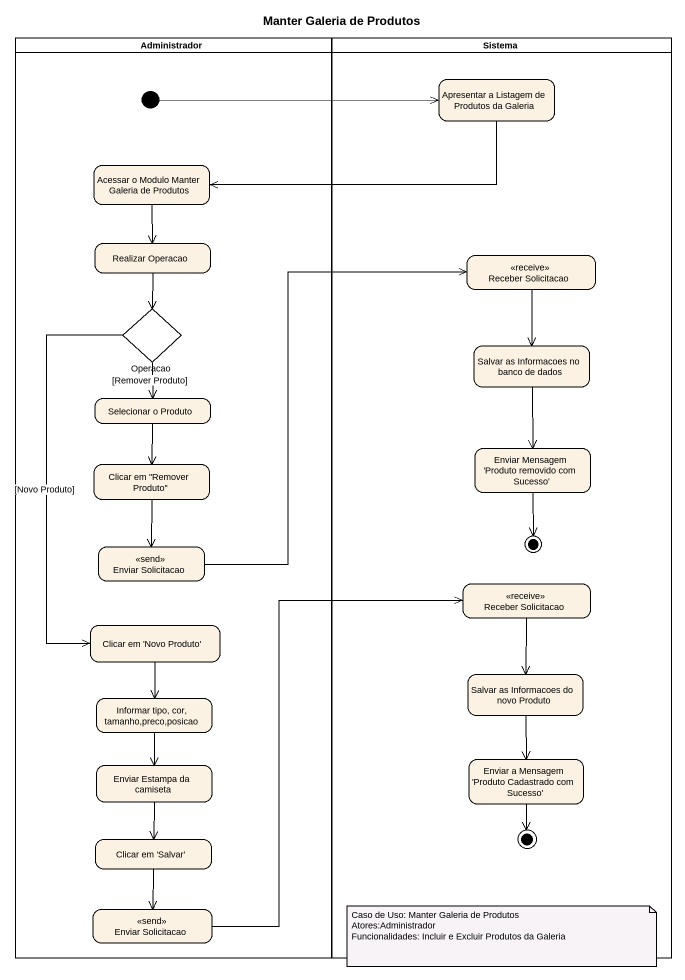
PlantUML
@startuml
title Manter Galeria de Produtos
hide empty description
state Administrador <<partition>> {
  state initial1 <<start>>
  state "Acessar o Modulo Manter Galeria de Produtos" as Acessar_o_Modulo_Manter
  state "Realizar Operacao" as Realizar_Operacao
  state Operacao <<choice>>
  state "Selecionar o Produto" as Selecionar_o_Produto
  state "Clicar em ''Remover Produto''" as Clicar_em_Remover_Produto
  state "Enviar Solicitacao" as Enviar_Solicitacao <<send>>
  state "Clicar em 'Novo Produto'" as Clicar_em_Novo_Produto
  state "Informar tipo, cor, tamanho,preco,posicao" as Informar_tipo_cor_tamanho
  state "Enviar Estampa da camiseta" as Enviar_Estampa_da_camiseta
  state "Clicar em 'Salvar'" as Clicar_em_Salvar
  state "Enviar Solicitacao" as Enviar_Solicitacao_2 <<send>>
}
state Sistema <<partition>> {
  state "Apresentar a Listagem de Produtos da Galeria" as Apresentar_a_Listagem_de
  state "Receber Solicitacao" as Receber_Solicitacao <<receive>>
  state "Salvar as Informacoes no banco de dados" as Salvar_as_Informacoes_no
  state "Enviar Mensagem 'Produto removido com Sucesso'" as Enviar_Mensagem_Produto
  state final1 <<end>>
  state "Receber Solicitacao" as Receber_Solicitacao_2 <<receive>>
  state "Salvar as Informacoes do novo Produto" as Salvar_as_Informacoes_do
  state "Enviar a Mensagem 'Produto Cadastrado com Sucesso'" as Enviar_a_Mensagem_Produto
  state final2 <<end>>
}
Apresentar_a_Listagem_de -left-> Acessar_o_Modulo_Manter
initial1 -right-> Apresentar_a_Listagem_de
Acessar_o_Modulo_Manter --> Realizar_Operacao
Realizar_Operacao --> Operacao
Receber_Solicitacao --> Salvar_as_Informacoes_no
Operacao --> Selecionar_o_Produto : [Remover Produto]
Operacao --> Clicar_em_Novo_Produto : [Novo Produto]
Salvar_as_Informacoes_no --> Enviar_Mensagem_Produto
Selecionar_o_Produto --> Clicar_em_Remover_Produto
Clicar_em_Remover_Produto --> Enviar_Solicitacao
Enviar_Mensagem_Produto --> final1
Enviar_Solicitacao -up-> Receber_Solicitacao
Receber_Solicitacao_2 --> Salvar_as_Informacoes_do
Clicar_em_Novo_Produto --> Informar_tipo_cor_tamanho
Informar_tipo_cor_tamanho --> Enviar_Estampa_da_camiseta
Salvar_as_Informacoes_do --> Enviar_a_Mensagem_Produto
Enviar_Estampa_da_camiseta --> Clicar_em_Salvar
Enviar_a_Mensagem_Produto --> final2
Clicar_em_Salvar --> Enviar_Solicitacao_2
Enviar_Solicitacao_2 -up-> Receber_Solicitacao_2
note as N1
  Caso de Uso: Manter Galeria de Produtos
  Atores:Administrador
  Funcionalidades: Incluir e Excluir Produtos da Galeria
end note
@enduml
